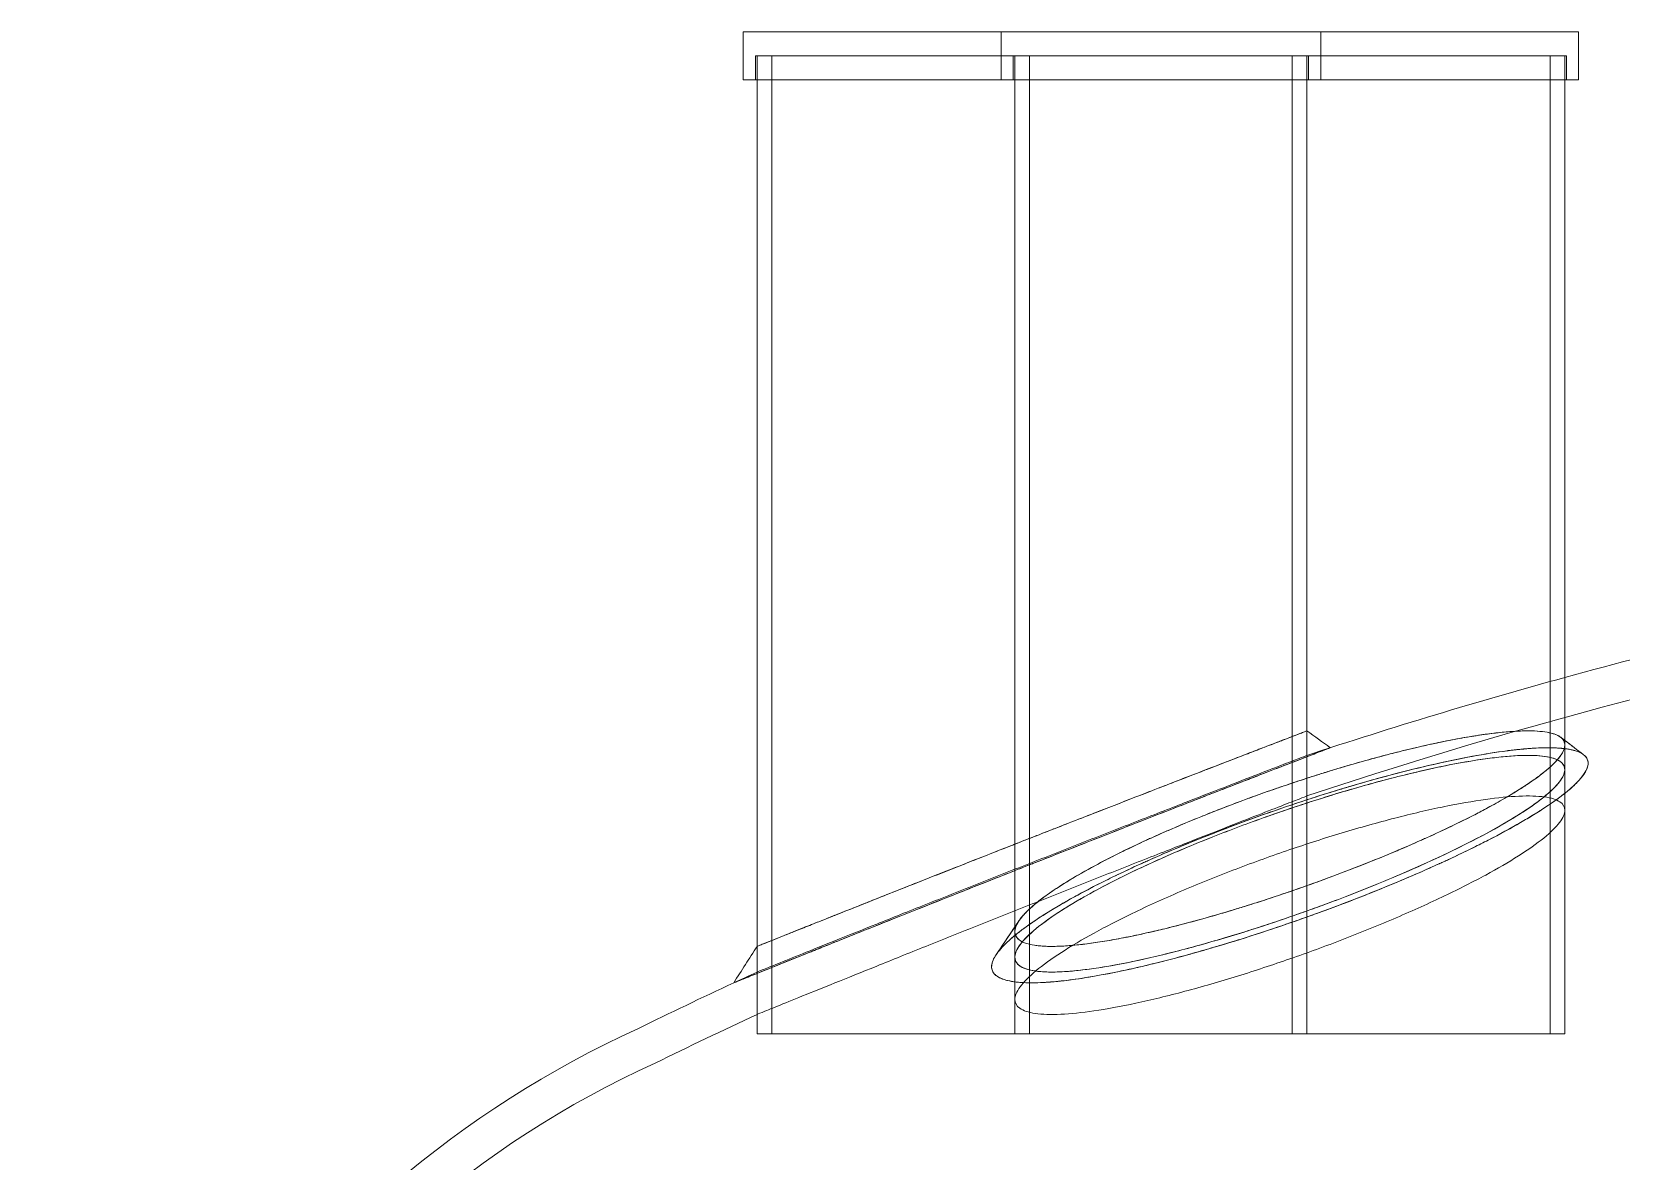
# Model space of a CAD drawing. Header units: millimetres. Extents: x -6314 to 11113, y -129 to 3675.
# Drawn here: x -2490.3 to -2424.2, y 2153.4 to 2200.3 of the extents above; entities that cross this region are included whole.
import ezdxf

# ---------------------------------------------------------------- set-up
doc = ezdxf.new("R2010")
doc.units = ezdxf.units.MM
doc.layers.add('Equipment', color=123, linetype='Continuous')

# ---------------------------------------------------------------- blocks, each defined once
blk = doc.blocks.new('A$C161d446f')
at = {"layer": 'Equipment', "linetype": 'Continuous', "lineweight": 0, "extrusion": (0, 1, 0)}
for p, q in [((75.982, 522.855), (69.982, 522.855)), ((69.982, 522.855), (69.982, 520.855)), ((93.982, 522.855), (75.982, 522.855)), ((80.7, 522.855), (80.7, 520.855)), ((93.982, 522.855), (93.982, 520.855)), ((104.7, 522.855), (93.982, 522.855)), ((104.7, 522.855), (104.7, 520.855)), ((70.482, 521.855), (76.232, 521.855)), ((70.482, 520.855), (70.482, 521.855)), ((70.552, 521.855), (70.552, 520.855)), ((71.162, 521.855), (71.162, 481.215)), ((76.232, 521.855), (93.482, 521.855)), ((81.2, 520.855), (81.2, 521.855)), ((81.27, 521.855), (81.27, 481.215)), ((81.88, 521.855), (81.88, 481.215)), ((92.802, 521.855), (92.802, 481.215)), ((93.412, 521.855), (93.412, 520.855)), ((93.482, 520.855), (93.482, 521.855)), ((93.482, 521.855), (104.2, 521.855)), ((103.52, 521.855), (103.52, 481.215)), ((104.13, 521.855), (104.13, 520.855)), ((104.2, 520.855), (104.2, 521.855)), ((75.982, 520.855), (69.982, 520.855)), ((70.552, 520.855), (70.552, 493.218)), ((93.982, 520.855), (75.982, 520.855)), ((93.412, 520.855), (93.412, 485.461)), ((104.7, 520.855), (93.982, 520.855)), ((104.13, 520.855), (104.13, 484.849)), ((81.27, 493.805), (81.27, 492.787)), ((70.552, 493.218), (70.552, 492.196)), ((70.552, 493.218), (70.552, 481.215)), ((81.27, 491.101), (81.27, 492.787)), ((70.552, 490.505), (70.552, 492.196)), ((93.412, 485.461), (93.412, 484.4)), ((93.412, 485.461), (93.412, 481.215)), ((93.412, 482.643), (93.412, 484.4)), ((104.13, 484.849), (104.13, 483.784)), ((104.13, 484.849), (104.13, 481.215)), ((104.13, 482.022), (104.13, 483.784)), ((70.552, 481.215), (76.267, 481.215)), ((76.267, 481.215), (93.412, 481.215)), ((93.412, 481.215), (104.13, 481.215))]:
    blk.add_line(p, q, dxfattribs=at)
at = {"layer": 'Equipment', "linetype": 'Continuous', "lineweight": 0, "extrusion": (0, 0, -1)}
for centre, radius, start, end in [((-12.7, 285.135), 217.08, 91.76867, 108.4136), ((-12.7, 285.135), 218.68, 103.60246, 105.34028), ((-12.7, 285.135), 218.68, 105.34028, 108.2741), ((-12.7, 285.135), 218.68, 108.00758, 108.2741), ((-12.7, 285.135), 218.68, 114.71466, 114.99409), ((-12.7, 285.135), 218.68, 114.71466, 114.99408), ((-12.7, 285.135), 218.68, 114.99408, 116.14269), ((-12.7, 285.135), 217.08, 114.90918, 116.14891), ((-91.2, 442.215), 43.1, 114.4692, 178.13856), ((-91.2, 442.215), 41.5, 114.43719, 180)]:
    blk.add_arc(centre, radius, start, end, dxfattribs=at)
at = {"layer": 'Equipment', "linetype": 'Continuous', "lineweight": 0}
for points in [[(70.724, 493.539), (70.406, 493.298), (70.089, 493.057), (69.772, 492.815)], [(70.724, 493.54), (70.667, 493.496), (70.609, 493.452), (70.552, 493.409)], [(81.27, 493.806), (80.947, 493.572), (80.625, 493.338), (80.302, 493.104)], [(70.552, 493.409), (70.292, 493.211), (70.032, 493.013), (69.772, 492.815)], [(69.772, 492.815), (69.772, 492.815), (69.772, 492.815), (69.772, 492.815)], [(73.735, 489.266), (73.257, 489.512), (72.806, 489.756), (72.393, 489.994)], [(93.412, 485.659), (93.356, 485.743), (93.3, 485.826), (93.243, 485.91)], [(94.188, 484.508), (93.873, 484.975), (93.558, 485.442), (93.243, 485.91)], [(94.19, 484.505), (93.931, 484.889), (93.671, 485.274), (93.412, 485.659)], [(94.19, 484.505), (94.19, 484.505), (94.19, 484.505), (94.19, 484.505)], [(105.098, 483.336), (104.775, 483.841), (104.452, 484.345), (104.13, 484.849)], [(105.098, 483.336), (105.098, 483.336), (105.098, 483.336), (105.098, 483.336)]]:
    blk.add_open_spline(points, degree=3, dxfattribs=at)
for points, knots in [([(79.654, 487.97), (80.136, 487.785), (80.627, 487.603), (81.611, 487.251), (82.103, 487.082), (82.921, 486.81), (83.247, 486.704), (83.76, 486.542), (83.948, 486.483), (84.235, 486.396), (84.335, 486.365), (84.659, 486.268), (84.882, 486.202), (85.22, 486.105), (85.337, 486.071), (85.719, 485.964), (85.979, 485.893), (86.375, 485.788), (86.511, 485.752), (86.97, 485.635), (87.287, 485.557), (87.902, 485.414), (88.2, 485.348), (88.763, 485.231), (89.028, 485.179), (89.55, 485.085), (89.805, 485.043), (90.296, 484.971), (90.53, 484.941), (90.863, 484.905), (90.971, 484.895), (91.285, 484.869), (91.481, 484.857), (91.755, 484.85), (91.843, 484.849), (92.012, 484.85), (92.093, 484.852), (92.248, 484.859), (92.322, 484.864), (92.464, 484.878), (92.531, 484.886), (92.726, 484.916), (92.841, 484.943), (92.99, 484.992), (93.035, 485.009), (93.162, 485.068), (93.23, 485.113), (93.336, 485.216), (93.373, 485.274), (93.404, 485.37), (93.41, 485.403), (93.415, 485.507), (93.403, 485.581), (93.359, 485.702), (93.34, 485.745), (93.27, 485.877), (93.206, 485.97), (93.085, 486.117), (93.041, 486.166), (92.945, 486.268), (92.892, 486.321), (92.778, 486.429), (92.716, 486.484), (92.583, 486.599), (92.512, 486.658), (92.281, 486.841), (92.109, 486.968), (91.727, 487.232), (91.517, 487.369), (91.064, 487.649), (90.821, 487.793), (90.304, 488.086), (90.029, 488.235), (89.48, 488.522), (89.207, 488.66), (88.769, 488.875), (88.61, 488.951), (88.367, 489.067), (88.285, 489.106), (87.54, 489.453), (86.835, 489.763), (85.734, 490.218), (85.362, 490.367), (84.605, 490.662), (84.22, 490.809), (83.446, 491.094), (83.059, 491.232), (82.572, 491.401), (82.476, 491.435), (82.186, 491.534), (81.994, 491.599), (81.424, 491.788), (81.047, 491.91), (80.489, 492.084), (80.308, 492.14), (79.949, 492.249), (79.771, 492.301), (79.339, 492.429), (79.084, 492.502), (78.516, 492.66), (78.206, 492.743), (77.655, 492.886), (77.415, 492.947), (77.016, 493.045), (76.856, 493.083), (76.425, 493.183), (76.155, 493.243), (74.678, 493.556), (73.612, 493.72), (72.654, 493.787), (72.555, 493.793), (72.365, 493.801), (72.273, 493.804), (71.47, 493.814), (70.981, 493.726), (70.704, 493.526), (70.677, 493.501), (70.607, 493.425), (70.577, 493.368), (70.547, 493.243), (70.549, 493.174), (70.576, 493.062), (70.59, 493.024), (70.625, 492.943), (70.647, 492.901), (70.686, 492.836), (70.701, 492.814), (70.778, 492.702), (70.856, 492.607), (70.999, 492.457), (71.052, 492.406), (71.167, 492.299), (71.229, 492.244), (71.354, 492.139), (71.416, 492.088), (71.604, 491.941), (71.736, 491.843), (71.942, 491.699), (72.006, 491.655), (72.199, 491.525), (72.331, 491.439), (72.593, 491.275), (72.721, 491.197), (73.085, 490.981), (73.331, 490.841), (73.689, 490.645), (73.788, 490.591), (74.067, 490.443), (74.25, 490.347), (74.723, 490.107), (75.02, 489.961), (75.48, 489.741), (75.635, 489.667), (75.949, 489.522), (76.107, 489.449), (76.267, 489.377)], [-35.274174, -35.274174, -35.274174, -35.274174, -34.484207, -34.484207, -33.704094, -33.704094, -33.190112, -33.190112, -32.892587, -32.892587, -32.733697, -32.733697, -32.376105, -32.376105, -32.186519, -32.186519, -31.756038, -31.756038, -31.52687, -31.52687, -30.98038, -30.98038, -30.443862, -30.443862, -29.937538, -29.937538, -29.414101, -29.414101, -28.890666, -28.890666, -28.630144, -28.630144, -28.110885, -28.110885, -27.852831, -27.852831, -27.595814, -27.595814, -27.337392, -27.337392, -27.078266, -27.078266, -26.549908, -26.549908, -26.286689, -26.286689, -25.752603, -25.752603, -25.208609, -25.208609, -24.937847, -24.937847, -24.397491, -24.397491, -24.117721, -24.117721, -23.557045, -23.557045, -23.281409, -23.281409, -23.001621, -23.001621, -22.714512, -22.714512, -22.42177, -22.42177, -21.819899, -21.819899, -21.204158, -21.204158, -20.58137, -20.58137, -19.955079, -19.955079, -19.384111, -19.384111, -19.070971, -19.070971, -18.911726, -18.911726, -17.647811, -17.647811, -17.023081, -17.023081, -16.396468, -16.396468, -15.777671, -15.777671, -15.624382, -15.624382, -15.319919, -15.319919, -14.726122, -14.726122, -14.439308, -14.439308, -14.156878, -14.156878, -13.746116, -13.746116, -13.23643, -13.23643, -12.833464, -12.833464, -12.558911, -12.558911, -12.08528, -12.08528, -9.906909, -9.906909, -9.648991, -9.648991, -9.391475, -9.391475, -7.315615, -7.315615, -7.050094, -7.050094, -6.521083, -6.521083, -5.980585, -5.980585, -5.70624, -5.70624, -5.428977, -5.428977, -5.288806, -5.288806, -4.727263, -4.727263, -4.440619, -4.440619, -4.150452, -4.150452, -3.890809, -3.890809, -3.410312, -3.410312, -3.199722, -3.199722, -2.801031, -2.801031, -2.451095, -2.451095, -1.839055, -1.839055, -1.609982, -1.609982, -1.207496, -1.207496, -0.599983, -0.599983, -0.298227, -0.298227, -0.000358, -0.000358, -0.000358, -0.000358]), ([(70.552, 493.218), (70.552, 493.227), (70.552, 493.237), (70.555, 493.279), (70.562, 493.311), (70.593, 493.402), (70.631, 493.458), (70.712, 493.532), (70.743, 493.555), (70.813, 493.598), (70.852, 493.618), (70.937, 493.655), (70.983, 493.672), (71.135, 493.719), (71.252, 493.744), (71.642, 493.799), (71.955, 493.813), (72.367, 493.801), (72.414, 493.799), (72.509, 493.795), (72.558, 493.792), (72.706, 493.784), (72.809, 493.777), (73.02, 493.759), (73.13, 493.749), (73.467, 493.714), (73.705, 493.684), (74.203, 493.613), (74.463, 493.571), (74.87, 493.5), (75.008, 493.475), (75.431, 493.395), (75.721, 493.336), (76.171, 493.239), (76.326, 493.205), (76.794, 493.098), (77.113, 493.022), (78.101, 492.775), (78.784, 492.59), (79.848, 492.28), (80.219, 492.168), (80.749, 492.003), (80.906, 491.954), (81.353, 491.811), (81.643, 491.716), (82.441, 491.449), (82.947, 491.273), (83.635, 491.024), (83.822, 490.956), (84.333, 490.766), (84.655, 490.643), (85.212, 490.426), (85.449, 490.332), (86.035, 490.095), (86.381, 489.951), (86.887, 489.735), (87.053, 489.663), (87.379, 489.519), (87.539, 489.448), (87.697, 489.377)], [-35.693434, -35.693434, -35.693434, -35.693434, -35.617224, -35.617224, -35.344702, -35.344702, -34.798689, -34.798689, -34.529809, -34.529809, -34.262354, -34.262354, -33.996691, -33.996691, -33.460321, -33.460321, -32.426627, -32.426627, -32.296267, -32.296267, -32.167101, -32.167101, -31.906609, -31.906609, -31.645065, -31.645065, -31.119527, -31.119527, -30.591718, -30.591718, -30.325497, -30.325497, -29.794621, -29.794621, -29.5232, -29.5232, -28.979692, -28.979692, -27.870437, -27.870437, -27.282217, -27.282217, -27.034363, -27.034363, -26.577263, -26.577263, -25.775351, -25.775351, -25.474217, -25.474217, -24.94826, -24.94826, -24.552418, -24.552418, -23.955212, -23.955212, -23.6586, -23.6586, -23.365832, -23.365832, -23.365832, -23.365832]), ([(93.412, 489.097), (93.372, 489.113), (93.331, 489.129), (92.504, 489.453), (91.714, 489.763), (90.547, 490.218), (90.164, 490.367), (89.405, 490.662), (89.03, 490.809), (88.297, 491.094), (87.94, 491.232), (87.417, 491.435), (87.246, 491.501), (86.912, 491.631), (86.749, 491.694), (85.96, 492), (85.369, 492.228), (84.564, 492.539), (84.314, 492.635), (83.959, 492.772), (83.846, 492.815), (83.517, 492.942), (83.311, 493.021), (82.872, 493.191), (82.645, 493.277), (82.287, 493.415), (82.145, 493.47), (81.892, 493.567), (81.782, 493.609), (81.641, 493.663), (81.598, 493.68), (81.52, 493.71), (81.485, 493.723), (81.423, 493.747), (81.396, 493.757), (81.349, 493.775), (81.33, 493.782), (81.285, 493.8), (81.27, 493.806), (81.27, 493.806), (81.274, 493.804), (81.314, 493.789), (81.41, 493.752), (81.647, 493.661), (81.742, 493.624), (81.962, 493.54), (82.087, 493.492), (82.368, 493.384), (82.523, 493.324), (82.778, 493.226), (82.868, 493.192), (83.147, 493.084), (83.347, 493.007), (83.994, 492.758), (84.48, 492.571), (85.145, 492.314), (85.286, 492.26), (85.558, 492.155), (85.69, 492.104), (86.814, 491.67), (87.911, 491.244), (89.361, 490.68), (89.657, 490.565), (90.181, 490.361), (90.407, 490.273), (90.978, 490.05), (91.324, 489.915), (91.843, 489.712), (92.015, 489.645), (92.359, 489.51), (92.529, 489.443), (92.7, 489.377)], [-35.308146, -35.308146, -35.308146, -35.308146, -35.243388, -35.243388, -33.978629, -33.978629, -33.353477, -33.353477, -32.726438, -32.726438, -32.107228, -32.107228, -31.800399, -31.800399, -31.500151, -31.500151, -30.329158, -30.329158, -29.767787, -29.767787, -29.492598, -29.492598, -28.951279, -28.951279, -28.253476, -28.253476, -27.711441, -27.711441, -27.177631, -27.177631, -26.913759, -26.913759, -26.652566, -26.652566, -26.390641, -26.390641, -26.130916, -26.130916, -25.620546, -25.620546, -25.362991, -25.362991, -24.310124, -24.310124, -23.784038, -23.784038, -23.252776, -23.252776, -22.719347, -22.719347, -22.446752, -22.446752, -21.901514, -21.901514, -20.785516, -20.785516, -20.494986, -20.494986, -20.231308, -20.231308, -18.280033, -18.280033, -17.786318, -17.786318, -17.41435, -17.41435, -16.853947, -16.853947, -16.575655, -16.575655, -16.300849, -16.300849, -16.300849, -16.300849]), ([(79.034, 486.908), (80.211, 486.447), (81.449, 485.997), (82.667, 485.59), (83.107, 485.443), (83.56, 485.296), (84.012, 485.154), (84.163, 485.107), (84.313, 485.06), (84.463, 485.015), (84.762, 484.923), (85.055, 484.836), (85.345, 484.751), (85.634, 484.667), (85.919, 484.587), (86.201, 484.509), (86.78, 484.35), (87.357, 484.201), (87.918, 484.067), (88.479, 483.934), (89.024, 483.815), (89.539, 483.715), (90.309, 483.565), (91.021, 483.457), (91.631, 483.396), (91.733, 483.386), (91.832, 483.377), (91.928, 483.37), (92.024, 483.362), (92.117, 483.356), (92.207, 483.351), (92.559, 483.332), (92.877, 483.331), (93.156, 483.35), (93.226, 483.355), (93.294, 483.362), (93.359, 483.369), (93.552, 483.392), (93.719, 483.426), (93.855, 483.47), (94.042, 483.53), (94.181, 483.611), (94.268, 483.71), (94.355, 483.81), (94.391, 483.928), (94.377, 484.062), (94.363, 484.192), (94.299, 484.343), (94.192, 484.502), (94.139, 484.582), (94.074, 484.664), (94.001, 484.748), (93.928, 484.831), (93.845, 484.917), (93.752, 485.005), (93.705, 485.049), (93.655, 485.095), (93.603, 485.142), (93.55, 485.188), (93.494, 485.236), (93.436, 485.284), (93.32, 485.381), (93.192, 485.481), (93.054, 485.583), (92.778, 485.787), (92.461, 486.002), (92.114, 486.22), (91.411, 486.66), (90.558, 487.13), (89.626, 487.592), (89.287, 487.761), (88.925, 487.935), (88.555, 488.106), (88.432, 488.164), (88.308, 488.221), (88.183, 488.278), (88.058, 488.335), (87.931, 488.391), (87.803, 488.448), (87.419, 488.62), (87.019, 488.792), (86.624, 488.958), (85.527, 489.418), (84.33, 489.881), (83.113, 490.314), (82.81, 490.422), (82.504, 490.528), (82.198, 490.632), (81.892, 490.736), (81.585, 490.839), (81.279, 490.938), (80.667, 491.137), (80.06, 491.326), (79.472, 491.5), (78.893, 491.671), (78.314, 491.834), (77.733, 491.987), (77.152, 492.141), (76.569, 492.285), (76.028, 492.409), (75.468, 492.537), (74.923, 492.65), (74.409, 492.745), (73.895, 492.84), (73.41, 492.917), (72.965, 492.975), (72.641, 493.017), (72.328, 493.05), (72.038, 493.071), (71.942, 493.079), (71.848, 493.085), (71.757, 493.089), (71.393, 493.109), (71.081, 493.108), (70.811, 493.09), (70.743, 493.086), (70.676, 493.08), (70.612, 493.073), (70.549, 493.066), (70.488, 493.058), (70.429, 493.048), (70.312, 493.03), (70.206, 493.006), (70.113, 492.977), (69.925, 492.92), (69.786, 492.843), (69.698, 492.749), (69.61, 492.654), (69.574, 492.542), (69.587, 492.414), (69.6, 492.287), (69.662, 492.144), (69.768, 491.992), (69.819, 491.918), (69.881, 491.841), (69.953, 491.76), (69.989, 491.72), (70.028, 491.679), (70.07, 491.636), (70.196, 491.51), (70.349, 491.374), (70.523, 491.233), (70.64, 491.139), (70.766, 491.044), (70.898, 490.947), (71.172, 490.749), (71.487, 490.54), (71.839, 490.324), (72.191, 490.107), (72.58, 489.883), (72.998, 489.656), (73.401, 489.436), (73.841, 489.208), (74.306, 488.978), (74.538, 488.863), (74.777, 488.748), (75.02, 488.633), (75.141, 488.575), (75.264, 488.518), (75.387, 488.461), (75.449, 488.432), (75.511, 488.403), (75.573, 488.375), (75.635, 488.346), (75.696, 488.318), (75.759, 488.29), (75.767, 488.286), (75.775, 488.282), (75.783, 488.279)], [1.818548, 1.818548, 1.818548, 1.818548, 3.682214, 3.682214, 3.682214, 4.356232, 4.356232, 4.356232, 4.580904, 4.580904, 4.580904, 5.03025, 5.03025, 5.03025, 5.479595, 5.479595, 5.479595, 6.399875, 6.399875, 6.399875, 7.320155, 7.320155, 7.320155, 8.696245, 8.696245, 8.696245, 8.925593, 8.925593, 8.925593, 9.154941, 9.154941, 9.154941, 10.052586, 10.052586, 10.052586, 10.276997, 10.276997, 10.276997, 10.95023, 10.95023, 10.95023, 11.876618, 11.876618, 11.876618, 12.803005, 12.803005, 12.803005, 13.703725, 13.703725, 13.703725, 14.154086, 14.154086, 14.154086, 14.604446, 14.604446, 14.604446, 14.834209, 14.834209, 14.834209, 15.063972, 15.063972, 15.063972, 15.523498, 15.523498, 15.523498, 16.44255, 16.44255, 16.44255, 18.303826, 18.303826, 18.303826, 18.980411, 18.980411, 18.980411, 19.20594, 19.20594, 19.20594, 19.431469, 19.431469, 19.431469, 20.108054, 20.108054, 20.108054, 21.982255, 21.982255, 21.982255, 22.448728, 22.448728, 22.448728, 22.915202, 22.915202, 22.915202, 23.848149, 23.848149, 23.848149, 24.768673, 24.768673, 24.768673, 25.689196, 25.689196, 25.689196, 26.642178, 26.642178, 26.642178, 27.595161, 27.595161, 27.595161, 28.290047, 28.290047, 28.290047, 28.521676, 28.521676, 28.521676, 29.448192, 29.448192, 29.448192, 29.684572, 29.684572, 29.684572, 29.920952, 29.920952, 29.920952, 30.393713, 30.393713, 30.393713, 31.339235, 31.339235, 31.339235, 32.283349, 32.283349, 32.283349, 33.227462, 33.227462, 33.227462, 33.685111, 33.685111, 33.685111, 33.913935, 33.913935, 33.913935, 34.600408, 34.600408, 34.600408, 35.058057, 35.058057, 35.058057, 36.00004, 36.00004, 36.00004, 36.942024, 36.942024, 36.942024, 37.849413, 37.849413, 37.849413, 38.303108, 38.303108, 38.303108, 38.529955, 38.529955, 38.529955, 38.643379, 38.643379, 38.643379, 38.756803, 38.756803, 38.756803, 38.771202, 38.771202, 38.771202, 38.771202]), ([(69.586, 492.504), (69.595, 492.594), (69.679, 492.783), (69.92, 492.918), (70.151, 492.989), (70.223, 493.009), (70.33, 493.031), (70.415, 493.047), (70.489, 493.058), (70.551, 493.066), (70.59, 493.071), (70.623, 493.074), (70.647, 493.077), (70.672, 493.079), (70.696, 493.081), (70.722, 493.084), (70.747, 493.086), (70.768, 493.087), (70.786, 493.089), (70.794, 493.089), (70.833, 493.092), (70.873, 493.094), (70.918, 493.096), (70.936, 493.097), (70.959, 493.098), (70.982, 493.099), (71, 493.1), (71.009, 493.1), (71.014, 493.1), (71.236, 493.107), (71.477, 493.104), (71.75, 493.09), (71.767, 493.089), (71.79, 493.088), (71.824, 493.086), (71.875, 493.083), (71.933, 493.079), (71.974, 493.076), (71.998, 493.074), (72.034, 493.072), (72.088, 493.068), (72.161, 493.062), (72.222, 493.056), (72.272, 493.052), (72.347, 493.045), (72.462, 493.034), (72.619, 493.017), (72.754, 493.001), (72.849, 492.99), (72.904, 492.983), (72.932, 492.979), (72.946, 492.977), (73.391, 492.92), (73.876, 492.843), (74.901, 492.654), (75.987, 492.429), (77.138, 492.144), (78.276, 491.844), (78.868, 491.678), (79.503, 491.49), (79.578, 491.468), (79.71, 491.429), (79.898, 491.372), (80.125, 491.303), (80.578, 491.163), (80.955, 491.044), (81.86, 490.749), (83.09, 490.331), (84.299, 489.883), (85.457, 489.436), (86.309, 489.095), (87.256, 488.69), (87.712, 488.489), (87.968, 488.375), (88.101, 488.315), (88.172, 488.283), (88.18, 488.279)], [25.934018, 25.934018, 25.934018, 25.934018, 26.644121, 27.59602, 27.59602, 27.827479, 27.943208, 28.058937, 28.174666, 28.232531, 28.290395, 28.319327, 28.34826, 28.377192, 28.406124, 28.435057, 28.463989, 28.492921, 28.507387, 28.521853, 28.521853, 28.637583, 28.652049, 28.666515, 28.695447, 28.724379, 28.738846, 28.753312, 28.753312, 28.753312, 29.447687, 29.447687, 29.477236, 29.49201, 29.506785, 29.565883, 29.624982, 29.654531, 29.669306, 29.68408, 29.743179, 29.802277, 29.861376, 29.890925, 29.920474, 30.038671, 30.156868, 30.275065, 30.334163, 30.363712, 30.393261, 30.393261, 30.393261, 31.338836, 31.338836, 32.283005, 33.227173, 33.227173, 34.142523, 34.171127, 34.199732, 34.256942, 34.37136, 34.485779, 34.600198, 35.057873, 35.057873, 35.99991, 36.941947, 36.941947, 37.849388, 38.303109, 38.529969, 38.6434, 38.75683, 38.771782, 38.771782, 38.771782, 38.771782]), ([(93.412, 485.461), (93.412, 485.345), (93.368, 485.246), (93.227, 485.111), (93.159, 485.066), (93.033, 485.008), (92.987, 484.991), (92.74, 484.91), (92.481, 484.87), (92.087, 484.852), (92.005, 484.85), (91.587, 484.847), (91.201, 484.869), (90.546, 484.939), (90.311, 484.969), (89.82, 485.041), (89.564, 485.083), (88.804, 485.219), (88.28, 485.328), (87.488, 485.51), (87.243, 485.568), (86.83, 485.671), (86.664, 485.713), (85.82, 485.933), (85.12, 486.129), (84.228, 486.398), (84.048, 486.453), (83.683, 486.566), (83.498, 486.624), (82.932, 486.806), (82.549, 486.932), (81.973, 487.128), (81.779, 487.195), (81.193, 487.4), (80.803, 487.54), (80.22, 487.756), (80.026, 487.828), (79.641, 487.974), (79.45, 488.048), (78.879, 488.27), (78.503, 488.421), (77.951, 488.648), (77.77, 488.723), (77.41, 488.875), (77.231, 488.951), (76.965, 489.067), (76.875, 489.106), (76.084, 489.453), (75.42, 489.763), (74.501, 490.218), (74.21, 490.367), (73.653, 490.662), (73.389, 490.808), (72.892, 491.094), (72.661, 491.232), (71.606, 491.895), (71.02, 492.371), (70.707, 492.804), (70.678, 492.848), (70.639, 492.917), (70.626, 492.942), (70.586, 493.028), (70.568, 493.087), (70.554, 493.168), (70.552, 493.193), (70.552, 493.218)], [-23.365832, -23.365832, -23.365832, -23.365832, -22.470456, -22.470456, -21.936396, -21.936396, -21.670023, -21.670023, -20.607944, -20.607944, -20.346477, -20.346477, -19.316117, -19.316117, -18.781858, -18.781858, -18.246605, -18.246605, -17.250877, -17.250877, -16.81433, -16.81433, -16.526602, -16.526602, -15.361468, -15.361468, -15.067792, -15.067792, -14.768286, -14.768286, -14.150103, -14.150103, -13.836203, -13.836203, -13.199429, -13.199429, -12.87842, -12.87842, -12.559565, -12.559565, -11.916735, -11.916735, -11.598312, -11.598312, -11.27696, -11.27696, -11.113465, -11.113465, -9.819076, -9.819076, -9.179441, -9.179441, -8.539292, -8.539292, -7.904345, -7.904345, -5.438454, -5.438454, -5.152772, -5.152772, -4.975979, -4.975979, -4.556225, -4.556225, -4.358744, -4.358744, -4.358744, -4.358744]), ([(93.412, 487.998), (93.32, 488.034), (93.229, 488.07), (93.137, 488.106), (92.992, 488.164), (92.847, 488.221), (92.703, 488.278), (92.558, 488.335), (92.413, 488.391), (92.269, 488.448), (91.834, 488.62), (91.394, 488.792), (90.972, 488.958), (89.8, 489.418), (88.616, 489.881), (87.506, 490.314), (87.23, 490.422), (86.957, 490.528), (86.689, 490.632), (86.421, 490.736), (86.158, 490.839), (85.902, 490.938), (85.39, 491.137), (84.904, 491.326), (84.456, 491.5), (84.014, 491.671), (83.594, 491.834), (83.197, 491.987), (82.8, 492.141), (82.427, 492.285), (82.106, 492.409), (81.775, 492.537), (81.481, 492.65), (81.234, 492.745), (80.986, 492.84), (80.786, 492.917), (80.637, 492.975), (80.527, 493.017), (80.442, 493.05), (80.386, 493.071), (80.367, 493.079), (80.352, 493.085), (80.339, 493.089), (80.29, 493.109), (80.29, 493.108), (80.337, 493.09), (80.349, 493.086), (80.364, 493.08), (80.382, 493.073), (80.4, 493.066), (80.421, 493.058), (80.446, 493.048), (80.495, 493.03), (80.556, 493.006), (80.63, 492.977), (80.779, 492.92), (80.978, 492.843), (81.224, 492.749), (81.469, 492.654), (81.761, 492.542), (82.091, 492.414), (82.422, 492.287), (82.79, 492.144), (83.185, 491.992), (83.376, 491.918), (83.576, 491.841), (83.784, 491.76), (83.888, 491.72), (83.994, 491.679), (84.103, 491.636), (84.429, 491.51), (84.781, 491.374), (85.143, 491.233), (85.385, 491.139), (85.631, 491.044), (85.879, 490.947), (86.388, 490.749), (86.926, 490.54), (87.481, 490.324), (88.036, 490.107), (88.61, 489.883), (89.192, 489.656), (89.752, 489.436), (90.334, 489.208), (90.92, 488.978), (91.213, 488.863), (91.507, 488.748), (91.8, 488.633), (91.946, 488.575), (92.092, 488.518), (92.238, 488.461), (92.311, 488.432), (92.383, 488.403), (92.456, 488.375), (92.528, 488.346), (92.6, 488.318), (92.672, 488.29), (92.681, 488.286), (92.69, 488.282), (92.699, 488.279)], [18.838318, 18.838318, 18.838318, 18.838318, 18.980411, 18.980411, 18.980411, 19.20594, 19.20594, 19.20594, 19.431469, 19.431469, 19.431469, 20.108054, 20.108054, 20.108054, 21.982255, 21.982255, 21.982255, 22.448728, 22.448728, 22.448728, 22.915202, 22.915202, 22.915202, 23.848149, 23.848149, 23.848149, 24.768673, 24.768673, 24.768673, 25.689196, 25.689196, 25.689196, 26.642178, 26.642178, 26.642178, 27.595161, 27.595161, 27.595161, 28.290047, 28.290047, 28.290047, 28.521676, 28.521676, 28.521676, 29.448192, 29.448192, 29.448192, 29.684572, 29.684572, 29.684572, 29.920952, 29.920952, 29.920952, 30.393713, 30.393713, 30.393713, 31.339235, 31.339235, 31.339235, 32.283349, 32.283349, 32.283349, 33.227462, 33.227462, 33.227462, 33.685111, 33.685111, 33.685111, 33.913935, 33.913935, 33.913935, 34.600408, 34.600408, 34.600408, 35.058057, 35.058057, 35.058057, 36.00004, 36.00004, 36.00004, 36.942024, 36.942024, 36.942024, 37.849413, 37.849413, 37.849413, 38.303108, 38.303108, 38.303108, 38.529955, 38.529955, 38.529955, 38.643379, 38.643379, 38.643379, 38.756803, 38.756803, 38.756803, 38.771202, 38.771202, 38.771202, 38.771202]), ([(69.61, 492.301), (69.599, 492.339), (69.591, 492.375), (69.584, 492.442), (69.583, 492.474), (69.586, 492.504)], [25.432277, 25.432277, 25.432277, 25.432277, 25.6922225, 25.6922225, 25.9340181, 25.9340181, 25.9340181, 25.9340181]), ([(71.572, 490.491), (71.331, 490.645), (70.803, 491.002), (70.4, 491.327), (70.118, 491.587), (69.952, 491.753), (69.731, 492.026), (69.639, 492.204), (69.61, 492.301)], [22.239811, 22.239811, 22.239811, 22.239811, 22.916907, 23.849271, 23.849271, 24.310009, 24.770747, 25.432277, 25.432277, 25.432277, 25.432277]), ([(87.697, 488.335), (88.322, 488.051), (88.934, 487.757), (90.078, 487.167), (90.608, 486.873), (91.547, 486.306), (91.954, 486.032), (92.622, 485.524), (92.881, 485.29), (93.233, 484.89), (93.347, 484.707), (93.435, 484.384), (93.409, 484.242), (93.208, 484.014), (93.033, 483.927), (92.548, 483.812), (92.238, 483.784), (91.523, 483.784), (91.095, 483.812), (90.117, 483.927), (89.567, 484.014), (88.382, 484.242), (87.746, 484.384), (86.436, 484.707), (85.762, 484.89), (84.381, 485.29), (83.624, 485.524), (82.085, 486.032), (81.303, 486.306), (79.767, 486.873), (79.011, 487.167), (77.574, 487.757), (76.892, 488.051), (75.644, 488.619), (75.032, 488.912), (73.89, 489.495), (73.359, 489.786), (72.421, 490.343), (72.013, 490.611), (71.345, 491.106), (71.085, 491.334), (70.732, 491.722), (70.617, 491.899), (70.529, 492.211), (70.555, 492.348), (70.756, 492.567), (70.931, 492.651), (71.416, 492.76), (71.726, 492.787), (72.448, 492.787), (72.885, 492.759), (73.885, 492.645), (74.448, 492.559), (75.661, 492.332), (76.313, 492.191), (77.655, 491.868), (78.345, 491.685), (79.731, 491.292), (80.476, 491.066), (81.989, 490.576), (82.758, 490.311), (84.266, 489.762), (85.007, 489.476), (86.417, 488.902), (87.085, 488.614), (87.697, 488.335)], [-35.744032, -35.744032, -35.744032, -35.744032, -34.581258, -34.581258, -33.418483, -33.418483, -32.255708, -32.255708, -31.092933, -31.092933, -30.02021, -30.02021, -28.947487, -28.947487, -27.874764, -27.874764, -26.80204, -26.80204, -25.729317, -25.729317, -24.656594, -24.656594, -23.583871, -23.583871, -22.511148, -22.511148, -21.348373, -21.348373, -20.185598, -20.185598, -19.022823, -19.022823, -17.860048, -17.860048, -16.69998, -16.69998, -15.539911, -15.539911, -14.379842, -14.379842, -13.219774, -13.219774, -12.147365, -12.147365, -11.074956, -11.074956, -10.002547, -10.002547, -8.930138, -8.930138, -7.837097, -7.837097, -6.744056, -6.744056, -5.651014, -5.651014, -4.557973, -4.557973, -3.41848, -3.41848, -2.278987, -2.278987, -1.139493, -1.139493, 0, 0, 0, 0]), ([(93.412, 484.4), (93.412, 484.547), (93.341, 484.721), (93.048, 485.119), (92.827, 485.342), (92.248, 485.82), (91.889, 486.076), (91.069, 486.602), (90.607, 486.872), (89.612, 487.413), (89.039, 487.705), (87.79, 488.299), (87.113, 488.602), (85.698, 489.2), (84.959, 489.495), (83.467, 490.058), (82.714, 490.326), (81.276, 490.811), (80.541, 491.046), (79.068, 491.485), (78.331, 491.69), (76.91, 492.053), (76.225, 492.211), (74.953, 492.471), (74.366, 492.572), (73.344, 492.713), (72.874, 492.76), (72.046, 492.796), (71.688, 492.786), (71.115, 492.707), (70.9, 492.638), (70.618, 492.451), (70.552, 492.332), (70.552, 492.055), (70.623, 491.887), (70.915, 491.502), (71.136, 491.287), (71.715, 490.821), (72.072, 490.571), (72.892, 490.056), (73.353, 489.791), (74.348, 489.255), (74.922, 488.966), (76.174, 488.372), (76.851, 488.069), (78.267, 487.467), (79.006, 487.169), (80.498, 486.598), (81.251, 486.325), (82.688, 485.829), (83.424, 485.588), (84.896, 485.136), (85.634, 484.924), (87.055, 484.549), (87.741, 484.384), (89.014, 484.114), (89.602, 484.008), (90.624, 483.86), (91.094, 483.812), (91.921, 483.775), (92.278, 483.786), (92.85, 483.868), (93.065, 483.94), (93.346, 484.135), (93.412, 484.259), (93.412, 484.4)], [0, 0, 0, 0, 1.116587, 1.116587, 2.233174, 2.233174, 3.34976, 3.34976, 4.466347, 4.466347, 5.625043, 5.625043, 6.78374, 6.78374, 7.942436, 7.942436, 9.101132, 9.101132, 10.218689, 10.218689, 11.336245, 11.336245, 12.453802, 12.453802, 13.571359, 13.571359, 14.646054, 14.646054, 15.720749, 15.720749, 16.795444, 16.795444, 17.87014, 17.87014, 18.983554, 18.983554, 20.096969, 20.096969, 21.210384, 21.210384, 22.323799, 22.323799, 23.484126, 23.484126, 24.644454, 24.644454, 25.804782, 25.804782, 26.96511, 26.96511, 28.085433, 28.085433, 29.205757, 29.205757, 30.32608, 30.32608, 31.446404, 31.446404, 32.520936, 32.520936, 33.595469, 33.595469, 34.670002, 34.670002, 35.744535, 35.744535, 35.744535, 35.744535]), ([(104.13, 483.784), (104.13, 483.784), (104.062, 483.812), (103.777, 483.927), (103.56, 484.014), (102.992, 484.242), (102.64, 484.384), (101.833, 484.707), (101.378, 484.89), (100.378, 485.29), (99.791, 485.524), (98.517, 486.032), (97.83, 486.306), (96.401, 486.873), (95.659, 487.167), (94.169, 487.757), (93.421, 488.051), (91.98, 488.619), (91.234, 488.912), (89.746, 489.495), (89.004, 489.786), (87.575, 490.343), (86.888, 490.611), (85.614, 491.106), (85.027, 491.334), (84.025, 491.722), (83.569, 491.899), (82.761, 492.211), (82.408, 492.348), (81.84, 492.567), (81.623, 492.651), (81.338, 492.76), (81.27, 492.787), (81.27, 492.787)], [-26.801812, -26.801812, -26.801812, -26.801812, -25.729089, -25.729089, -24.656366, -24.656366, -23.583643, -23.583643, -22.51092, -22.51092, -21.348145, -21.348145, -20.18537, -20.18537, -19.022595, -19.022595, -17.85982, -17.85982, -16.699752, -16.699752, -15.539683, -15.539683, -14.379614, -14.379614, -13.219546, -13.219546, -12.147137, -12.147137, -11.074728, -11.074728, -10.002319, -10.002319, -8.92991, -8.92991, -8.92991, -8.92991]), ([(81.27, 492.787), (81.27, 492.787), (81.338, 492.76), (81.623, 492.651), (81.84, 492.567), (82.408, 492.348), (82.761, 492.211), (83.569, 491.899), (84.025, 491.722), (85.027, 491.334), (85.614, 491.106), (86.888, 490.611), (87.575, 490.343), (89.004, 489.786), (89.746, 489.495), (91.234, 488.912), (91.98, 488.619), (93.421, 488.051), (94.169, 487.757), (95.659, 487.167), (96.401, 486.873), (97.83, 486.306), (98.517, 486.032), (99.791, 485.524), (100.378, 485.29), (101.378, 484.89), (101.833, 484.707), (102.64, 484.384), (102.992, 484.242), (103.56, 484.014), (103.777, 483.927), (104.062, 483.812), (104.13, 483.784), (104.13, 483.784)], [17.871902, 17.871902, 17.871902, 17.871902, 18.944311, 18.944311, 20.01672, 20.01672, 21.089129, 21.089129, 22.161538, 22.161538, 23.321606, 23.321606, 24.481675, 24.481675, 25.641744, 25.641744, 26.801812, 26.801812, 27.964587, 27.964587, 29.127362, 29.127362, 30.290137, 30.290137, 31.452912, 31.452912, 32.525635, 32.525635, 33.598358, 33.598358, 34.671081, 34.671081, 35.743804, 35.743804, 35.743804, 35.743804]), ([(93.412, 482.643), (93.412, 482.501), (93.346, 482.376), (93.065, 482.178), (92.85, 482.106), (92.278, 482.023), (91.921, 482.012), (91.094, 482.049), (90.625, 482.098), (89.603, 482.247), (89.015, 482.354), (87.741, 482.627), (87.055, 482.793), (85.633, 483.172), (84.896, 483.385), (83.423, 483.842), (82.688, 484.085), (81.251, 484.585), (80.498, 484.86), (79.006, 485.437), (78.266, 485.737), (76.85, 486.344), (76.173, 486.65), (74.922, 487.249), (74.347, 487.541), (73.352, 488.08), (72.891, 488.348), (72.072, 488.867), (71.715, 489.119), (71.136, 489.588), (70.915, 489.806), (70.623, 490.194), (70.552, 490.363), (70.552, 490.642), (70.618, 490.762), (70.9, 490.951), (71.115, 491.02), (71.688, 491.1), (72.045, 491.11), (72.873, 491.074), (73.344, 491.027), (74.365, 490.885), (74.953, 490.782), (76.225, 490.521), (76.91, 490.361), (78.332, 489.995), (79.069, 489.789), (80.541, 489.346), (81.276, 489.109), (82.714, 488.62), (83.467, 488.349), (84.96, 487.781), (85.699, 487.484), (87.114, 486.881), (87.79, 486.576), (89.04, 485.976), (89.613, 485.682), (90.608, 485.136), (91.069, 484.864), (91.889, 484.334), (92.248, 484.076), (92.827, 483.593), (93.048, 483.368), (93.341, 482.967), (93.412, 482.791), (93.412, 482.643)], [-35.766314, -35.766314, -35.766314, -35.766314, -34.691804, -34.691804, -33.617294, -33.617294, -32.542784, -32.542784, -31.468275, -31.468275, -30.347192, -30.347192, -29.22611, -29.22611, -28.105028, -28.105028, -26.983946, -26.983946, -25.822206, -25.822206, -24.660466, -24.660466, -23.498725, -23.498725, -22.336985, -22.336985, -21.222978, -21.222978, -20.108971, -20.108971, -18.994963, -18.994963, -17.880956, -17.880956, -16.80628, -16.80628, -15.731604, -15.731604, -14.656928, -14.656928, -13.582252, -13.582252, -12.464029, -12.464029, -11.345807, -11.345807, -10.227584, -10.227584, -9.109362, -9.109362, -7.949309, -7.949309, -6.789256, -6.789256, -5.629203, -5.629203, -4.469149, -4.469149, -3.351862, -3.351862, -2.234575, -2.234575, -1.117287, -1.117287, 0, 0, 0, 0]), ([(104.13, 482.022), (104.13, 482.022), (104.062, 482.049), (103.777, 482.165), (103.561, 482.253), (102.993, 482.483), (102.641, 482.626), (101.834, 482.952), (101.38, 483.136), (100.379, 483.54), (99.792, 483.776), (98.518, 484.289), (97.831, 484.565), (96.402, 485.137), (95.659, 485.434), (94.169, 486.029), (93.421, 486.326), (91.98, 486.898), (91.234, 487.194), (89.746, 487.782), (89.003, 488.075), (87.575, 488.638), (86.887, 488.907), (85.613, 489.407), (85.026, 489.637), (84.024, 490.029), (83.568, 490.206), (82.76, 490.521), (82.408, 490.658), (81.839, 490.88), (81.623, 490.964), (81.338, 491.074), (81.27, 491.101), (81.27, 491.101)], [-35.765559, -35.765559, -35.765559, -35.765559, -34.692887, -34.692887, -33.620214, -33.620214, -32.547542, -32.547542, -31.474869, -31.474869, -30.310633, -30.310633, -29.146396, -29.146396, -27.98216, -27.98216, -26.817923, -26.817923, -25.656484, -25.656484, -24.495045, -24.495045, -23.333606, -23.333606, -22.172167, -22.172167, -21.09982, -21.09982, -20.027473, -20.027473, -18.955126, -18.955126, -17.88278, -17.88278, -17.88278, -17.88278]), ([(72.393, 489.994), (72.204, 490.103), (72.024, 490.21), (71.756, 490.375), (71.662, 490.433), (71.572, 490.491)], [21.5272285, 21.5272285, 21.5272285, 21.5272285, 21.984542, 21.984542, 22.2398105, 22.2398105, 22.2398105, 22.2398105]), ([(81.6, 485.955), (81.352, 486.043), (81.104, 486.131), (80.252, 486.44), (79.046, 486.895), (77.899, 487.361), (76.952, 487.761), (76.415, 487.993), (75.658, 488.335), (75.041, 488.621), (74.57, 488.848), (74.138, 489.061), (73.934, 489.164), (73.735, 489.266)], [16.066597, 16.066597, 16.066597, 16.066597, 16.441538, 16.441538, 17.372228, 18.302918, 18.302918, 18.979761, 19.205376, 19.656605, 20.107834, 20.107834, 20.525355, 20.525355, 20.525355, 20.525355]), ([(76.267, 489.376), (76.305, 489.36), (76.342, 489.343), (76.38, 489.326), (76.439, 489.299), (76.498, 489.273), (76.558, 489.246), (77.035, 489.033), (77.542, 488.816), (78.064, 488.601), (78.585, 488.386), (79.121, 488.174), (79.654, 487.97)], [0, 0, 0, 0, 0.068604, 0.068604, 0.068604, 0.17493, 0.17493, 0.17493, 1.025534, 1.025534, 1.025534, 1.876139, 1.876139, 1.876139, 1.876139]), ([(87.697, 489.376), (87.735, 489.36), (87.772, 489.343), (87.809, 489.326), (87.867, 489.299), (87.925, 489.273), (87.983, 489.246), (88.445, 489.033), (88.896, 488.816), (89.322, 488.601), (89.747, 488.386), (90.146, 488.174), (90.509, 487.97)], [0, 0, 0, 0, 0.068604, 0.068604, 0.068604, 0.17493, 0.17493, 0.17493, 1.02554, 1.02554, 1.02554, 1.876149, 1.876149, 1.876149, 1.876149]), ([(92.7, 489.376), (92.743, 489.36), (92.787, 489.343), (92.83, 489.326), (92.897, 489.299), (92.965, 489.273), (93.033, 489.246), (93.575, 489.033), (94.129, 488.816), (94.675, 488.601), (95.222, 488.386), (95.762, 488.174), (96.279, 487.97)], [0, 0, 0, 0, 0.068604, 0.068604, 0.068604, 0.17493, 0.17493, 0.17493, 1.025534, 1.025534, 1.025534, 1.876139, 1.876139, 1.876139, 1.876139]), ([(104.13, 484.849), (104.13, 484.849), (104.13, 484.849), (104.128, 484.85), (104.123, 484.852), (104.105, 484.859), (104.092, 484.864), (104.058, 484.878), (104.038, 484.886), (103.963, 484.916), (103.897, 484.943), (103.775, 484.991), (103.73, 485.009), (103.585, 485.067), (103.472, 485.113), (103.214, 485.216), (103.068, 485.274), (102.829, 485.37), (102.746, 485.403), (102.487, 485.506), (102.3, 485.581), (101.996, 485.702), (101.889, 485.745), (101.558, 485.877), (101.324, 485.97), (100.955, 486.117), (100.831, 486.166), (100.575, 486.268), (100.443, 486.321), (100.172, 486.428), (100.031, 486.484), (99.743, 486.599), (99.595, 486.658), (99.134, 486.841), (98.814, 486.967), (98.147, 487.231), (97.801, 487.369), (97.091, 487.649), (96.727, 487.793), (95.984, 488.085), (95.607, 488.235), (94.877, 488.522), (94.525, 488.66), (93.978, 488.875), (93.783, 488.952), (93.53, 489.051), (93.471, 489.074), (93.412, 489.097)], [-16.300849, -16.300849, -16.300849, -16.300849, -16.253758, -16.253758, -15.996732, -15.996732, -15.738305, -15.738305, -15.479174, -15.479174, -14.950804, -14.950804, -14.687582, -14.687582, -14.153501, -14.153501, -13.609514, -13.609514, -13.33875, -13.33875, -12.798458, -12.798458, -12.518649, -12.518649, -11.957959, -11.957959, -11.682302, -11.682302, -11.402506, -11.402506, -11.11527, -11.11527, -10.822339, -10.822339, -10.220024, -10.220024, -9.603878, -9.603878, -8.980669, -8.980669, -8.35396, -8.35396, -7.782255, -7.782255, -7.468914, -7.468914, -7.374318, -7.374318, -7.374318, -7.374318]), ([(75.783, 488.279), (76.275, 488.055), (76.797, 487.826), (77.339, 487.597), (77.89, 487.365), (78.461, 487.133), (79.034, 486.908)], [38.771503, 38.771503, 38.771503, 38.771503, 39.673204, 39.673204, 39.673204, 40.589751, 40.589751, 40.589751, 40.589751]), ([(88.18, 488.279), (88.431, 488.165), (88.676, 488.051), (89.158, 487.822), (89.396, 487.707), (89.859, 487.477), (90.085, 487.361), (90.522, 487.134), (90.734, 487.02), (90.937, 486.908)], [-1.885786, -1.885786, -1.885786, -1.885786, -1.419638, -1.419638, -0.947131, -0.947131, -0.472384, -0.472384, 0, 0, 0, 0]), ([(92.7, 488.279), (93.268, 488.055), (93.848, 487.826), (94.427, 487.597), (95.015, 487.365), (95.602, 487.133), (96.168, 486.908)], [38.771499, 38.771499, 38.771499, 38.771499, 39.673204, 39.673204, 39.673204, 40.589751, 40.589751, 40.589751, 40.589751]), ([(90.509, 487.97), (90.855, 487.775), (91.176, 487.583), (91.756, 487.214), (92.016, 487.037), (92.397, 486.751), (92.536, 486.64), (92.733, 486.47), (92.8, 486.409), (92.932, 486.282), (92.995, 486.217), (93.118, 486.08), (93.176, 486.008), (93.268, 485.876), (93.304, 485.816), (93.371, 485.68), (93.396, 485.605), (93.41, 485.51), (93.412, 485.485), (93.412, 485.461)], [-4.358744, -4.358744, -4.358744, -4.358744, -3.525384, -3.525384, -2.704978, -2.704978, -2.157973, -2.157973, -1.841929, -1.841929, -1.486897, -1.486897, -1.071775, -1.071775, -0.697178, -0.697178, -0.186781, -0.186781, -0.0004, -0.0004, -0.0004, -0.0004]), ([(105.098, 483.336), (105.098, 483.336), (105.086, 483.341), (105.062, 483.35), (105.05, 483.355), (105.035, 483.362), (105.016, 483.369), (104.96, 483.392), (104.875, 483.426), (104.767, 483.47), (104.617, 483.53), (104.417, 483.611), (104.17, 483.71), (103.923, 483.81), (103.628, 483.928), (103.296, 484.062), (102.973, 484.192), (102.598, 484.342), (102.201, 484.502), (102.002, 484.582), (101.797, 484.664), (101.588, 484.748), (101.38, 484.831), (101.167, 484.917), (100.947, 485.005), (100.722, 485.094), (100.489, 485.188), (100.248, 485.284), (100.006, 485.381), (99.756, 485.481), (99.5, 485.583), (98.987, 485.788), (98.449, 486.002), (97.902, 486.22), (96.794, 486.66), (95.611, 487.13), (94.439, 487.592), (94.103, 487.725), (93.757, 487.862), (93.412, 487.998)], [9.613092, 9.613092, 9.613092, 9.613092, 10.052586, 10.052586, 10.052586, 10.276997, 10.276997, 10.276997, 10.95023, 10.95023, 10.95023, 11.876618, 11.876618, 11.876618, 12.803005, 12.803005, 12.803005, 13.703725, 13.703725, 13.703725, 14.154086, 14.154086, 14.154086, 14.604446, 14.604446, 14.604446, 15.063972, 15.063972, 15.063972, 15.523498, 15.523498, 15.523498, 16.44255, 16.44255, 16.44255, 18.303826, 18.303826, 18.303826, 18.838318, 18.838318, 18.838318, 18.838318]), ([(96.279, 487.97), (96.747, 487.785), (97.207, 487.603), (98.096, 487.251), (98.525, 487.082), (99.212, 486.81), (99.479, 486.704), (99.887, 486.541), (100.034, 486.483), (100.255, 486.395), (100.331, 486.365), (100.576, 486.267), (100.741, 486.202), (100.986, 486.104), (101.07, 486.071), (101.339, 485.964), (101.518, 485.893), (101.782, 485.788), (101.871, 485.752), (102.166, 485.634), (102.36, 485.557), (102.719, 485.413), (102.884, 485.347), (103.176, 485.231), (103.305, 485.179), (103.54, 485.085), (103.645, 485.043), (103.826, 484.971), (103.901, 484.941), (103.99, 484.905), (104.016, 484.895), (104.081, 484.869), (104.11, 484.857), (104.127, 484.85), (104.13, 484.849), (104.13, 484.849)], [-7.374318, -7.374318, -7.374318, -7.374318, -6.584201, -6.584201, -5.80396, -5.80396, -5.289879, -5.289879, -4.992318, -4.992318, -4.833409, -4.833409, -4.47577, -4.47577, -4.286159, -4.286159, -3.855606, -3.855606, -3.626396, -3.626396, -3.079931, -3.079931, -2.543415, -2.543415, -2.038008, -2.038008, -1.514572, -1.514572, -0.99113, -0.99113, -0.730595, -0.730595, -0.211323, -0.211323, -0.000356, -0.000356, -0.000356, -0.000356]), ([(90.937, 486.908), (91.776, 486.446), (92.495, 485.997), (93.243, 485.443), (93.489, 485.247), (93.795, 484.968), (94.007, 484.749), (94.134, 484.587), (94.405, 484.19), (94.443, 483.914), (94.187, 483.616), (93.913, 483.452), (93.441, 483.371), (93.031, 483.341), (92.74, 483.331), (92.38, 483.341), (92.15, 483.354), (92.057, 483.36), (91.699, 483.386), (91.333, 483.426), (90.31, 483.564), (89.511, 483.71), (88.655, 483.898)], [1.816697, 1.816697, 1.816697, 1.816697, 3.680469, 3.680469, 4.354525, 4.579211, 5.028581, 5.477952, 5.477952, 7.318619, 7.318619, 8.236064, 9.153508, 9.153508, 9.602357, 10.051205, 10.107311, 10.163417, 10.275629, 10.948902, 10.948902, 12.403542, 12.403542, 12.403542, 12.403542]), ([(96.168, 486.908), (97.332, 486.447), (98.462, 485.997), (99.482, 485.59), (99.851, 485.443), (100.219, 485.296), (100.573, 485.154), (100.691, 485.107), (100.808, 485.06), (100.922, 485.015), (101.15, 484.923), (101.369, 484.836), (101.579, 484.751), (101.788, 484.667), (101.989, 484.587), (102.183, 484.509), (102.579, 484.35), (102.95, 484.201), (103.283, 484.067), (103.616, 483.934), (103.91, 483.815), (104.159, 483.715), (104.53, 483.565), (104.798, 483.457), (104.949, 483.396), (104.974, 483.386), (104.995, 483.377), (105.014, 483.37), (105.033, 483.362), (105.048, 483.356), (105.06, 483.351), (105.085, 483.341), (105.098, 483.336), (105.098, 483.336)], [1.818548, 1.818548, 1.818548, 1.818548, 3.682214, 3.682214, 3.682214, 4.356232, 4.356232, 4.356232, 4.580904, 4.580904, 4.580904, 5.03025, 5.03025, 5.03025, 5.479595, 5.479595, 5.479595, 6.399875, 6.399875, 6.399875, 7.320155, 7.320155, 7.320155, 8.696245, 8.696245, 8.696245, 8.925593, 8.925593, 8.925593, 9.154941, 9.154941, 9.154941, 9.613092, 9.613092, 9.613092, 9.613092]), ([(87.564, 484.153), (87.129, 484.261), (86.386, 484.454), (85.352, 484.747), (84.782, 484.917), (83.909, 485.183), (82.94, 485.493), (81.962, 485.829), (81.6, 485.955)], [13.005376, 13.005376, 13.005376, 13.005376, 13.702553, 14.152939, 14.603324, 14.603324, 15.522431, 16.066597, 16.066597, 16.066597, 16.066597]), ([(88.655, 483.898), (88.421, 483.95), (88.182, 484.004), (87.816, 484.091), (87.691, 484.122), (87.564, 484.153)], [12.4035423, 12.4035423, 12.4035423, 12.4035423, 12.8017829, 12.8017829, 13.0053765, 13.0053765, 13.0053765, 13.0053765])]:
    blk.add_open_spline(points, degree=3, knots=knots, dxfattribs=at)

msp = doc.modelspace()

# ---------------------------------------------------------------- block references
at = {"xscale": -1}
msp.add_blockref('A$C161d446f', (-2355.993, 1677.491), dxfattribs=at)

doc.saveas('drawing.dxf')
